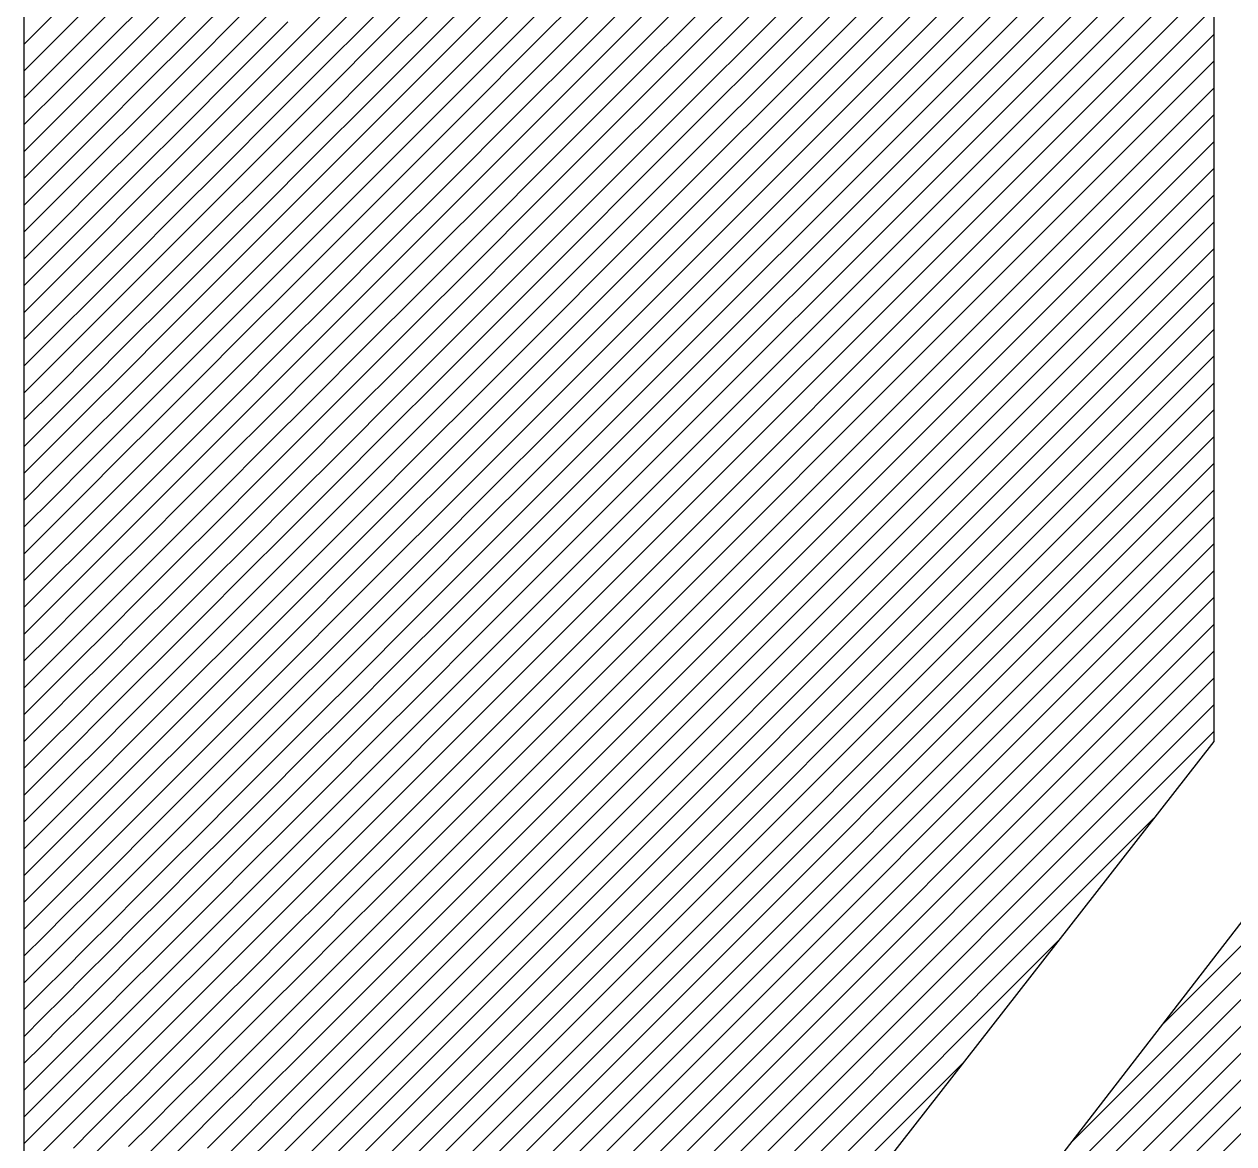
# Model space of a CAD drawing. Extents: x 0 to 13080, y 0 to 6750.
# Drawn here: x 12356.2 to 12380.12, y 1131.88 to 1154.02 of the extents above; entities that cross this region are included whole.
import ezdxf

# ---------------------------------------------------------------- set-up
doc = ezdxf.new("R2010")
doc.units = 0
doc.header["$MEASUREMENT"] = 0
doc.layers.add('MTH-CARIMBO-TXT1', color=1, linetype='CONTINUOUS')

msp = doc.modelspace()

# ---------------------------------------------------------------- linework, layer by layer
at = {"layer": 'MTH-CARIMBO-TXT1', "linetype": 'Continuous'}
for p, q in [((12369.38172, 1153.550905), (12379.725853, 1163.895037)), ((12369.079083, 1152.717937), (12379.725853, 1163.364707)), ((12368.776445, 1151.884969), (12379.725853, 1162.834377)), ((12368.473807, 1151.052002), (12379.725853, 1162.304047)), ((12368.17117, 1150.219034), (12379.725853, 1161.773717)), ((12367.868532, 1149.386066), (12379.725853, 1161.243387)), ((12367.565895, 1148.553099), (12379.725853, 1160.713056)), ((12367.263257, 1147.720131), (12379.725853, 1160.182726)), ((12366.96062, 1146.887163), (12379.725853, 1159.652396)), ((12366.657982, 1146.054196), (12379.725853, 1159.122066)), ((12366.355344, 1145.221228), (12379.725853, 1158.591736)), ((12366.052707, 1144.38826), (12379.725853, 1158.061406)), ((12365.750069, 1143.555293), (12379.725853, 1157.531076)), ((12365.447432, 1142.722325), (12379.725853, 1157.000746)), ((12365.144794, 1141.889357), (12379.725853, 1156.470416)), ((12364.842157, 1141.05639), (12379.725853, 1155.940086)), ((12364.539519, 1140.223422), (12379.725853, 1155.409756)), ((12362.357871, 1153.951677), (12363.576784, 1155.17059)), ((12363.320421, 1153.853566), (12364.601422, 1155.134568)), ((12364.298947, 1153.771433), (12365.64502, 1155.117505)), ((12365.292282, 1153.704107), (12366.706735, 1155.11856)), ((12366.299132, 1153.650297), (12367.785481, 1155.136646)), ((12367.317898, 1153.608402), (12368.879691, 1155.170196)), ((12368.346432, 1153.576276), (12369.986995, 1155.21684)), ((12358.655986, 1153.962102), (12359.632005, 1154.938122)), ((12359.525641, 1153.771097), (12360.555254, 1154.80071)), ((12364.236881, 1139.390454), (12379.725853, 1154.879426)), ((12356.977562, 1153.874669), (12357.833674, 1154.730781)), ((12357.785268, 1153.621715), (12358.694051, 1154.530497)), ((12360.415974, 1153.600769), (12361.500031, 1154.684827)), ((12361.324951, 1153.449086), (12362.464877, 1154.589013)), ((12362.250866, 1153.314341), (12363.448603, 1154.512078)), ((12356.198503, 1153.625939), (12356.989093, 1154.41653)), ((12358.617922, 1153.393708), (12359.578823, 1154.354609)), ((12363.192239, 1153.195054), (12364.450185, 1154.453)), ((12363.934244, 1138.557487), (12379.725853, 1154.349095)), ((12364.14771, 1153.089865), (12365.468651, 1154.410806)), ((12365.115913, 1152.997408), (12366.502933, 1154.384428)), ((12366.09533, 1152.916165), (12367.551689, 1154.372524)), ((12367.084106, 1152.84428), (12368.613061, 1154.373236)), ((12368.079802, 1152.779317), (12369.684358, 1154.383872)), ((12356.966031, 1153.332807), (12357.809471, 1154.176248)), ((12359.472459, 1153.187585), (12360.485614, 1154.20074)), ((12360.346334, 1153.000799), (12361.412491, 1154.066957)), ((12356.198503, 1153.095609), (12356.977562, 1153.874669)), ((12357.761066, 1153.067182), (12358.655986, 1153.962102)), ((12361.23741, 1152.831216), (12362.357871, 1153.951677)), ((12362.14386, 1152.677005), (12363.320421, 1153.853566)), ((12363.631606, 1137.724519), (12379.725853, 1153.818765)), ((12378.714514, 1134.245874), (12398.443797, 1153.975156)), ((12356.9545, 1152.790946), (12357.785268, 1153.621715)), ((12358.579857, 1152.825313), (12359.525641, 1153.771097)), ((12359.419276, 1152.604072), (12360.415974, 1153.600769)), ((12363.064057, 1152.536543), (12364.298947, 1153.771433)), ((12363.996472, 1152.408297), (12365.292282, 1153.704107)), ((12364.939544, 1152.290709), (12366.299132, 1153.650297)), ((12365.891528, 1152.182033), (12367.317898, 1153.608402)), ((12366.850314, 1152.080158), (12368.346432, 1153.576276)), ((12367.813173, 1151.982357), (12369.38172, 1153.550905)), ((12356.198503, 1152.565279), (12356.966031, 1153.332807)), ((12357.736863, 1152.512649), (12358.617922, 1153.393708)), ((12360.276694, 1152.400829), (12361.324951, 1153.449086)), ((12361.14987, 1152.213346), (12362.250866, 1153.314341)), ((12358.541793, 1152.256919), (12359.472459, 1153.187585)), ((12362.036854, 1152.039669), (12363.192239, 1153.195054)), ((12362.935875, 1151.878031), (12364.14771, 1153.089865)), ((12363.328969, 1136.891551), (12379.725853, 1153.288435)), ((12376.91267, 1131.913699), (12398.209026, 1153.210056)), ((12356.942969, 1152.249085), (12357.761066, 1153.067182)), ((12359.366094, 1152.02056), (12360.346334, 1153.000799)), ((12360.207054, 1151.800859), (12361.23741, 1152.831216)), ((12363.845235, 1151.72673), (12365.115913, 1152.997408)), ((12364.763174, 1151.584009), (12366.09533, 1152.916165)), ((12365.687727, 1151.447901), (12367.084106, 1152.84428)), ((12356.198503, 1152.034949), (12356.9545, 1152.790946)), ((12357.71266, 1151.958116), (12358.579857, 1152.825313)), ((12358.503728, 1151.688524), (12359.419276, 1152.604072)), ((12361.06233, 1151.595475), (12362.14386, 1152.677005)), ((12363.026331, 1136.058584), (12379.725853, 1152.758105)), ((12366.616522, 1151.316036), (12368.079802, 1152.779317)), ((12367.546543, 1151.185397), (12369.079083, 1152.717937)), ((12356.931437, 1151.707224), (12357.736863, 1152.512649)), ((12359.312912, 1151.437048), (12360.276694, 1152.400829)), ((12361.929848, 1151.402334), (12363.064057, 1152.536543)), ((12362.807694, 1151.219519), (12363.996472, 1152.408297)), ((12375.110825, 1129.581525), (12397.974255, 1152.444955)), ((12356.198503, 1151.504619), (12356.942969, 1152.249085)), ((12357.688457, 1151.403583), (12358.541793, 1152.256919)), ((12360.137414, 1151.200889), (12361.14987, 1152.213346)), ((12362.723694, 1135.225616), (12379.725853, 1152.227775)), ((12363.693997, 1151.045162), (12364.939544, 1152.290709)), ((12364.586805, 1150.87731), (12365.891528, 1152.182033)), ((12356.919906, 1151.165362), (12357.71266, 1151.958116)), ((12358.465664, 1151.12013), (12359.366094, 1152.02056)), ((12360.97479, 1150.977605), (12362.036854, 1152.039669)), ((12361.822842, 1150.764998), (12362.935875, 1151.878031)), ((12365.483925, 1150.71377), (12366.850314, 1152.080158)), ((12366.38273, 1150.551914), (12367.813173, 1151.982357)), ((12367.279914, 1150.388438), (12368.776445, 1151.884969)), ((12356.198503, 1150.974289), (12356.931437, 1151.707224)), ((12357.664254, 1150.84905), (12358.503728, 1151.688524)), ((12359.25973, 1150.853535), (12360.207054, 1151.800859)), ((12362.421056, 1134.392649), (12379.725853, 1151.697445)), ((12362.679512, 1150.561007), (12363.845235, 1151.72673)), ((12373.308981, 1127.24935), (12397.739485, 1151.679854)), ((12356.908375, 1150.623501), (12357.688457, 1151.403583)), ((12358.427599, 1150.551735), (12359.312912, 1151.437048)), ((12360.067774, 1150.600919), (12361.06233, 1151.595475)), ((12360.88725, 1150.359735), (12361.929848, 1151.402334)), ((12363.54276, 1150.363595), (12364.763174, 1151.584009)), ((12364.410436, 1150.170611), (12365.687727, 1151.447901)), ((12356.198503, 1150.443959), (12356.919906, 1151.165362)), ((12359.206547, 1150.270023), (12360.137414, 1151.200889)), ((12361.715837, 1150.127662), (12362.807694, 1151.219519)), ((12362.118418, 1133.559681), (12379.725853, 1151.167115)), ((12365.280123, 1149.979638), (12366.616522, 1151.316036)), ((12366.148938, 1149.787792), (12367.546543, 1151.185397)), ((12357.640051, 1150.294517), (12358.465664, 1151.12013)), ((12359.998134, 1150.000949), (12360.97479, 1150.977605)), ((12362.55133, 1149.902495), (12363.693997, 1151.045162)), ((12367.013284, 1149.591478), (12368.473807, 1151.052002)), ((12356.896844, 1150.08164), (12357.664254, 1150.84905)), ((12358.389535, 1149.98334), (12359.25973, 1150.853535)), ((12360.799709, 1149.741865), (12361.822842, 1150.764998)), ((12363.391522, 1149.682027), (12364.586805, 1150.87731)), ((12364.234067, 1149.463912), (12365.483925, 1150.71377)), ((12371.507136, 1124.917176), (12397.504714, 1150.914754)), ((12356.198503, 1149.913629), (12356.908375, 1150.623501)), ((12357.615848, 1149.739984), (12358.427599, 1150.551735)), ((12359.153365, 1149.686511), (12360.067774, 1150.600919)), ((12361.608831, 1149.490326), (12362.679512, 1150.561007)), ((12361.815781, 1132.726713), (12379.725853, 1150.636785)), ((12365.076322, 1149.245506), (12366.38273, 1150.551914)), ((12356.885313, 1149.539778), (12357.640051, 1150.294517)), ((12358.35147, 1149.414946), (12359.206547, 1150.270023)), ((12359.928494, 1149.400979), (12360.88725, 1150.359735)), ((12362.423148, 1149.243983), (12363.54276, 1150.363595)), ((12365.915146, 1149.02367), (12367.279914, 1150.388438)), ((12366.746654, 1148.794519), (12368.17117, 1150.219034)), ((12356.198503, 1149.383298), (12356.896844, 1150.08164)), ((12357.591646, 1149.185451), (12358.389535, 1149.98334)), ((12359.100183, 1149.102998), (12359.998134, 1150.000949)), ((12360.712169, 1149.123994), (12361.715837, 1150.127662)), ((12361.513143, 1131.893746), (12379.725853, 1150.106455)), ((12363.240285, 1149.000459), (12364.410436, 1150.170611)), ((12364.057698, 1148.757213), (12365.280123, 1149.979638)), ((12369.705292, 1122.585001), (12397.269943, 1150.149653)), ((12356.873781, 1148.997917), (12357.615848, 1149.739984)), ((12359.858854, 1148.801009), (12360.799709, 1149.741865)), ((12361.501825, 1148.85299), (12362.55133, 1149.902495)), ((12364.87252, 1148.511374), (12366.148938, 1149.787792)), ((12356.198503, 1148.852968), (12356.885313, 1149.539778)), ((12358.313406, 1148.846551), (12359.153365, 1149.686511)), ((12360.624629, 1148.506124), (12361.608831, 1149.490326)), ((12361.210506, 1131.060778), (12379.725853, 1149.576125)), ((12362.294966, 1148.585471), (12363.391522, 1149.682027)), ((12365.681354, 1148.259548), (12367.013284, 1149.591478)), ((12357.567443, 1148.630918), (12358.35147, 1149.414946)), ((12359.047001, 1148.519486), (12359.928494, 1149.400979)), ((12361.394819, 1148.215654), (12362.423148, 1149.243983)), ((12363.089047, 1148.318892), (12364.234067, 1149.463912)), ((12363.881329, 1148.050514), (12365.076322, 1149.245506)), ((12366.480025, 1147.997559), (12367.868532, 1149.386066)), ((12367.903448, 1120.252827), (12397.035173, 1149.384552)), ((12356.86225, 1148.456056), (12357.591646, 1149.185451)), ((12358.275341, 1148.278157), (12359.100183, 1149.102998)), ((12359.789214, 1148.201039), (12360.712169, 1149.123994)), ((12360.907868, 1130.22781), (12379.725853, 1149.045795)), ((12364.668718, 1147.777243), (12365.915146, 1149.02367)), ((12356.198503, 1148.322638), (12356.873781, 1148.997917)), ((12357.54324, 1148.076385), (12358.313406, 1148.846551)), ((12358.993818, 1147.935974), (12359.858854, 1148.801009)), ((12360.537089, 1147.888254), (12361.501825, 1148.85299)), ((12362.166785, 1147.926959), (12363.240285, 1149.000459)), ((12365.447562, 1147.495426), (12366.746654, 1148.794519)), ((12356.850719, 1147.914195), (12357.567443, 1148.630918)), ((12361.287813, 1147.578318), (12362.294966, 1148.585471)), ((12362.937809, 1147.637324), (12364.057698, 1148.757213)), ((12366.101603, 1117.920652), (12396.800402, 1148.619451)), ((12366.213395, 1147.200599), (12367.565895, 1148.553099)), ((12356.198503, 1147.792308), (12356.86225, 1148.456056)), ((12358.237277, 1147.709762), (12359.047001, 1148.519486)), ((12359.719574, 1147.601069), (12360.624629, 1148.506124)), ((12360.605231, 1129.394843), (12379.725853, 1148.515464)), ((12362.038603, 1147.268447), (12363.089047, 1148.318892)), ((12363.70496, 1147.343814), (12364.87252, 1148.511374)), ((12356.839188, 1147.372333), (12357.54324, 1148.076385)), ((12357.519037, 1147.521852), (12358.275341, 1148.278157)), ((12358.940636, 1147.352461), (12359.789214, 1148.201039)), ((12360.449549, 1147.270383), (12361.394819, 1148.215654)), ((12362.786572, 1146.955756), (12363.881329, 1148.050514)), ((12364.464917, 1147.043111), (12365.681354, 1148.259548)), ((12356.198503, 1147.261978), (12356.850719, 1147.914195)), ((12358.199212, 1147.141368), (12358.993818, 1147.935974)), ((12359.649934, 1147.001099), (12360.537089, 1147.888254)), ((12360.302593, 1128.561875), (12379.725853, 1147.985134)), ((12361.180808, 1146.940982), (12362.166785, 1147.926959)), ((12365.21377, 1146.731304), (12366.480025, 1147.997559)), ((12357.494834, 1146.967319), (12358.237277, 1147.709762)), ((12358.887454, 1146.768949), (12359.719574, 1147.601069)), ((12360.362008, 1146.652513), (12361.287813, 1147.578318)), ((12361.910421, 1146.609936), (12362.937809, 1147.637324)), ((12363.528591, 1146.637115), (12364.668718, 1147.777243)), ((12365.946766, 1146.40364), (12367.263257, 1147.720131)), ((12356.198503, 1146.731648), (12356.839188, 1147.372333)), ((12356.827657, 1146.830472), (12357.519037, 1147.521852)), ((12358.161148, 1146.572973), (12358.940636, 1147.352461)), ((12359.999956, 1127.728907), (12379.725853, 1147.454804)), ((12362.635334, 1146.274189), (12363.70496, 1147.343814)), ((12364.261115, 1146.308979), (12365.447562, 1147.495426)), ((12357.470631, 1146.412786), (12358.199212, 1147.141368)), ((12359.580294, 1146.401129), (12360.449549, 1147.270383)), ((12361.073802, 1146.303646), (12362.038603, 1147.268447)), ((12364.979978, 1145.967182), (12366.213395, 1147.200599)), ((12356.816125, 1146.288611), (12357.494834, 1146.967319)), ((12358.834272, 1146.185437), (12359.649934, 1147.001099)), ((12359.697318, 1126.89594), (12379.725853, 1146.924474)), ((12360.274468, 1146.034643), (12361.180808, 1146.940982)), ((12361.782239, 1145.951424), (12362.786572, 1146.955756)), ((12363.352222, 1145.930416), (12364.464917, 1147.043111)), ((12365.680136, 1145.60668), (12366.96062, 1146.887163)), ((12356.198503, 1146.201318), (12356.827657, 1146.830472)), ((12358.123083, 1146.004578), (12358.887454, 1146.768949)), ((12359.510654, 1145.801159), (12360.362008, 1146.652513)), ((12362.484097, 1145.592621), (12363.528591, 1146.637115)), ((12364.057313, 1145.574847), (12365.21377, 1146.731304)), ((12356.804594, 1145.74675), (12357.470631, 1146.412786)), ((12357.446428, 1145.858253), (12358.161148, 1146.572973)), ((12358.781089, 1145.601924), (12359.580294, 1146.401129)), ((12359.39468, 1126.062972), (12379.725853, 1146.394144)), ((12360.966796, 1145.666311), (12361.910421, 1146.609936)), ((12364.746186, 1145.20306), (12365.946766, 1146.40364)), ((12356.198503, 1145.670988), (12356.816125, 1146.288611)), ((12358.085019, 1145.436184), (12358.834272, 1146.185437)), ((12360.186928, 1145.416773), (12361.073802, 1146.303646)), ((12361.654057, 1145.292912), (12362.635334, 1146.274189)), ((12363.175853, 1145.223717), (12364.261115, 1146.308979)), ((12357.422225, 1145.303721), (12358.123083, 1146.004578)), ((12359.441014, 1145.201189), (12360.274468, 1146.034643)), ((12360.85979, 1145.028975), (12361.782239, 1145.951424)), ((12362.332859, 1144.911054), (12363.352222, 1145.930416)), ((12363.853512, 1144.840716), (12364.979978, 1145.967182)), ((12365.413507, 1144.80972), (12366.657982, 1146.054196)), ((12356.198503, 1145.140658), (12356.804594, 1145.74675)), ((12356.793063, 1145.204888), (12357.446428, 1145.858253)), ((12358.727907, 1145.018412), (12359.510654, 1145.801159)), ((12359.092043, 1125.230004), (12379.725853, 1145.863814)), ((12360.099388, 1144.798902), (12360.966796, 1145.666311)), ((12357.398023, 1144.749188), (12358.085019, 1145.436184)), ((12358.046954, 1144.867789), (12358.781089, 1145.601924)), ((12359.371374, 1144.601219), (12360.186928, 1145.416773)), ((12361.525876, 1144.6344), (12362.484097, 1145.592621)), ((12362.999484, 1144.517018), (12364.057313, 1145.574847)), ((12364.512394, 1144.438938), (12365.680136, 1145.60668)), ((12356.198503, 1144.610328), (12356.793063, 1145.204888)), ((12356.781532, 1144.663027), (12357.422225, 1145.303721)), ((12358.674725, 1144.4349), (12359.441014, 1145.201189)), ((12358.789405, 1124.397037), (12379.725853, 1145.333484)), ((12360.752784, 1144.391639), (12361.654057, 1145.292912)), ((12362.181622, 1144.229486), (12363.175853, 1145.223717)), ((12363.64971, 1144.106584), (12364.746186, 1145.20306)), ((12365.146877, 1144.012761), (12366.355344, 1145.221228)), ((12358.00889, 1144.299395), (12358.727907, 1145.018412)), ((12360.011848, 1144.181032), (12360.85979, 1145.028975)), ((12356.770001, 1144.121166), (12357.398023, 1144.749188)), ((12357.37382, 1144.194655), (12358.046954, 1144.867789)), ((12358.486768, 1123.564069), (12379.725853, 1144.803154)), ((12359.301734, 1144.001249), (12360.099388, 1144.798902)), ((12361.397694, 1143.975888), (12362.332859, 1144.911054)), ((12362.823115, 1143.810319), (12363.853512, 1144.840716)), ((12364.278603, 1143.674816), (12365.413507, 1144.80972)), ((12356.198503, 1144.079998), (12356.781532, 1144.663027)), ((12358.621543, 1143.851387), (12359.371374, 1144.601219)), ((12360.645779, 1143.754303), (12361.525876, 1144.6344)), ((12362.030384, 1143.547918), (12362.999484, 1144.517018)), ((12357.349617, 1143.640122), (12358.00889, 1144.299395)), ((12357.970826, 1143.731), (12358.674725, 1144.4349)), ((12358.18413, 1122.731101), (12379.725853, 1144.272824)), ((12359.924307, 1143.563162), (12360.752784, 1144.391639)), ((12361.269512, 1143.317376), (12362.181622, 1144.229486)), ((12363.445908, 1143.372452), (12364.512394, 1144.438938)), ((12364.880247, 1143.215801), (12366.052707, 1144.38826)), ((12356.198503, 1143.549667), (12356.770001, 1144.121166)), ((12356.75847, 1143.579304), (12357.37382, 1144.194655)), ((12358.56836, 1143.267875), (12359.301734, 1144.001249)), ((12359.232094, 1143.401279), (12360.011848, 1144.181032)), ((12362.646746, 1143.103619), (12363.64971, 1144.106584)), ((12364.044811, 1142.910694), (12365.146877, 1144.012761)), ((12357.881493, 1121.898134), (12379.725853, 1143.742494)), ((12357.932761, 1143.162606), (12358.621543, 1143.851387)), ((12359.836767, 1142.945292), (12360.645779, 1143.754303)), ((12360.538773, 1143.116967), (12361.397694, 1143.975888)), ((12361.879147, 1142.866351), (12362.823115, 1143.810319)), ((12356.198503, 1143.019337), (12356.75847, 1143.579304)), ((12356.746938, 1143.037443), (12357.349617, 1143.640122)), ((12357.325414, 1143.085589), (12357.970826, 1143.731)), ((12359.162454, 1142.801309), (12359.924307, 1143.563162)), ((12361.14133, 1142.658864), (12362.030384, 1143.547918)), ((12363.242107, 1142.63832), (12364.278603, 1143.674816)), ((12364.613618, 1142.418841), (12365.750069, 1143.555293)), ((12357.894697, 1142.594211), (12358.56836, 1143.267875)), ((12358.515178, 1142.684363), (12359.232094, 1143.401279)), ((12360.431767, 1142.479631), (12361.269512, 1143.317376)), ((12362.470376, 1142.39692), (12363.445908, 1143.372452)), ((12356.198503, 1142.489007), (12356.746938, 1143.037443)), ((12356.735407, 1142.495582), (12357.325414, 1143.085589)), ((12357.301211, 1142.531056), (12357.932761, 1143.162606)), ((12357.578855, 1121.065166), (12379.725853, 1143.212164)), ((12359.749227, 1142.327421), (12360.538773, 1143.116967)), ((12361.727909, 1142.184783), (12362.646746, 1143.103619)), ((12363.811019, 1142.146572), (12364.880247, 1143.215801)), ((12358.461996, 1142.10085), (12359.162454, 1142.801309)), ((12359.092814, 1142.201339), (12359.836767, 1142.945292)), ((12361.013149, 1142.000352), (12361.879147, 1142.866351)), ((12363.038305, 1141.904189), (12364.044811, 1142.910694)), ((12357.276217, 1120.232198), (12379.725853, 1142.681834)), ((12357.277008, 1141.976523), (12357.894697, 1142.594211)), ((12357.856632, 1142.025817), (12358.515178, 1142.684363)), ((12360.324761, 1141.842295), (12361.14133, 1142.658864)), ((12362.294007, 1141.690221), (12363.242107, 1142.63832)), ((12364.346988, 1141.621882), (12365.447432, 1142.722325)), ((12356.198503, 1141.958677), (12356.735407, 1142.495582)), ((12356.723876, 1141.953721), (12357.301211, 1142.531056)), ((12359.023174, 1141.601368), (12359.749227, 1142.327421)), ((12359.661687, 1141.709551), (12360.431767, 1142.479631)), ((12361.576672, 1141.503215), (12362.470376, 1142.39692)), ((12363.577227, 1141.38245), (12364.613618, 1142.418841)), ((12356.97358, 1119.399231), (12379.725853, 1142.151503)), ((12357.818568, 1141.457422), (12358.461996, 1142.10085)), ((12358.408814, 1141.517338), (12359.092814, 1142.201339)), ((12360.884967, 1141.341841), (12361.727909, 1142.184783)), ((12362.834503, 1141.170057), (12363.811019, 1142.146572)), ((12356.198503, 1141.428347), (12356.723876, 1141.953721)), ((12356.712345, 1141.411859), (12357.277008, 1141.976523)), ((12357.252805, 1141.42199), (12357.856632, 1142.025817)), ((12359.574147, 1141.091681), (12360.324761, 1141.842295)), ((12360.217755, 1141.204959), (12361.013149, 1142.000352)), ((12362.117638, 1140.983522), (12363.038305, 1141.904189)), ((12364.080359, 1140.824922), (12365.144794, 1141.889357)), ((12356.670942, 1118.566263), (12379.725853, 1141.621173)), ((12358.355631, 1140.933826), (12359.023174, 1141.601368)), ((12358.953534, 1141.001398), (12359.661687, 1141.709551)), ((12361.425434, 1140.821648), (12362.294007, 1141.690221)), ((12363.343435, 1140.618328), (12364.346988, 1141.621882)), ((12356.198503, 1140.898017), (12356.712345, 1141.411859)), ((12356.700814, 1140.869998), (12357.252805, 1141.42199)), ((12357.228603, 1140.867457), (12357.818568, 1141.457422)), ((12357.780503, 1140.889027), (12358.408814, 1141.517338)), ((12360.756785, 1140.683329), (12361.576672, 1141.503215)), ((12362.630702, 1140.435925), (12363.577227, 1141.38245)), ((12359.486606, 1140.47381), (12360.217755, 1141.204959)), ((12360.11075, 1140.567623), (12360.884967, 1141.341841)), ((12361.941269, 1140.276823), (12362.834503, 1141.170057)), ((12356.198503, 1140.367687), (12356.700814, 1140.869998)), ((12356.368305, 1117.733296), (12379.725853, 1141.090843)), ((12357.2044, 1140.312924), (12357.780503, 1140.889027)), ((12357.742439, 1140.320633), (12358.355631, 1140.933826)), ((12358.302449, 1140.350313), (12358.953534, 1141.001398)), ((12358.883894, 1140.401428), (12359.574147, 1141.091681)), ((12361.274197, 1140.14008), (12362.117638, 1140.983522)), ((12363.813729, 1140.027962), (12364.842157, 1141.05639)), ((12356.689282, 1140.328137), (12357.228603, 1140.867457)), ((12360.003744, 1139.930288), (12360.756785, 1140.683329)), ((12360.628603, 1140.024817), (12361.425434, 1140.821648)), ((12363.109643, 1139.854206), (12364.080359, 1140.824922)), ((12358.249267, 1139.766801), (12358.883894, 1140.401428)), ((12358.814254, 1139.801458), (12359.486606, 1140.47381)), ((12359.399066, 1139.85594), (12360.11075, 1140.567623)), ((12361.7649, 1139.570124), (12362.630702, 1140.435925)), ((12361.915568, 1122.750229), (12379.725853, 1140.560513)), ((12362.4269, 1139.701794), (12363.343435, 1140.618328)), ((12356.198503, 1139.837357), (12356.689282, 1140.328137)), ((12356.677751, 1139.786275), (12357.2044, 1140.312924)), ((12357.180197, 1139.758391), (12357.742439, 1140.320633)), ((12357.704374, 1139.752238), (12358.302449, 1140.350313)), ((12361.122959, 1139.458513), (12361.941269, 1140.276823)), ((12363.5471, 1139.231003), (12364.539519, 1140.223422)), ((12359.311526, 1139.23807), (12360.003744, 1139.930288)), ((12359.896738, 1139.292952), (12360.628603, 1140.024817)), ((12360.500421, 1139.366305), (12361.274197, 1140.14008)), ((12362.875851, 1139.090084), (12363.813729, 1140.027962)), ((12374.940708, 1135.245039), (12379.725853, 1140.030183)), ((12356.198503, 1139.307027), (12356.677751, 1139.786275)), ((12356.66622, 1139.244414), (12357.180197, 1139.758391)), ((12357.155994, 1139.203858), (12357.704374, 1139.752238)), ((12357.66631, 1139.183844), (12358.249267, 1139.766801)), ((12358.196085, 1139.183289), (12358.814254, 1139.801458)), ((12358.744614, 1139.201488), (12359.399066, 1139.85594)), ((12361.588531, 1138.863424), (12362.4269, 1139.701794)), ((12362.223099, 1138.967662), (12363.109643, 1139.854206)), ((12360.37224, 1138.707793), (12361.122959, 1139.458513)), ((12360.971722, 1138.776945), (12361.7649, 1139.570124)), ((12356.198503, 1138.776697), (12356.66622, 1139.244414)), ((12356.654689, 1138.702553), (12357.155994, 1139.203858)), ((12358.142903, 1138.599776), (12358.744614, 1139.201488)), ((12358.674974, 1138.601518), (12359.311526, 1139.23807)), ((12359.223986, 1138.6202), (12359.896738, 1139.292952)), ((12359.789732, 1138.655616), (12360.500421, 1139.366305)), ((12362.642059, 1138.325962), (12363.5471, 1139.231003)), ((12363.28047, 1138.434043), (12364.236881, 1139.390454)), ((12357.131791, 1138.649325), (12357.66631, 1139.183844)), ((12357.628245, 1138.615449), (12358.196085, 1139.183289)), ((12361.412162, 1138.156725), (12362.223099, 1138.967662)), ((12362.019297, 1138.23353), (12362.875851, 1139.090084)), ((12360.244058, 1138.049281), (12360.971722, 1138.776945)), ((12360.820484, 1138.095377), (12361.588531, 1138.863424)), ((12356.198503, 1138.246367), (12356.654689, 1138.702553)), ((12356.643158, 1138.160692), (12357.131791, 1138.649325)), ((12357.107588, 1138.094792), (12357.628245, 1138.615449)), ((12357.590181, 1138.047055), (12358.142903, 1138.599776)), ((12358.08972, 1138.016264), (12358.674974, 1138.601518)), ((12358.605335, 1138.001548), (12359.223986, 1138.6202)), ((12359.136446, 1138.002329), (12359.789732, 1138.655616)), ((12359.682726, 1138.01828), (12360.37224, 1138.707793)), ((12363.013841, 1137.637083), (12363.934244, 1138.557487)), ((12356.594452, 1116.368453), (12378.535631, 1138.309631)), ((12361.815495, 1137.499398), (12362.642059, 1138.325962)), ((12362.408267, 1137.56184), (12363.28047, 1138.434043)), ((12356.198503, 1137.716037), (12356.643158, 1138.160692)), ((12356.631626, 1137.61883), (12357.107588, 1138.094792)), ((12357.083385, 1137.540259), (12357.590181, 1138.047055)), ((12357.552116, 1137.47866), (12358.08972, 1138.016264)), ((12358.036538, 1137.432752), (12358.605335, 1138.001548)), ((12358.535695, 1137.401578), (12359.136446, 1138.002329)), ((12359.048905, 1137.384459), (12359.682726, 1138.01828)), ((12359.575721, 1137.380944), (12360.244058, 1138.049281)), ((12360.115876, 1137.390769), (12360.820484, 1138.095377)), ((12360.669247, 1137.41381), (12361.412162, 1138.156725)), ((12361.235793, 1137.450026), (12362.019297, 1138.23353)), ((12356.198503, 1137.185706), (12356.631626, 1137.61883)), ((12356.620095, 1137.076969), (12357.083385, 1137.540259)), ((12361.611694, 1136.765267), (12362.408267, 1137.56184)), ((12362.174475, 1136.797718), (12363.013841, 1137.637083)), ((12362.747211, 1136.840124), (12363.631606, 1137.724519)), ((12357.059182, 1136.985726), (12357.552116, 1137.47866)), ((12357.514052, 1136.910265), (12358.036538, 1137.432752)), ((12357.983356, 1136.849239), (12358.535695, 1137.401578)), ((12358.466055, 1136.801608), (12359.048905, 1137.384459)), ((12358.961365, 1136.766589), (12359.575721, 1137.380944)), ((12359.468715, 1136.743608), (12360.115876, 1137.390769)), ((12359.987694, 1136.732257), (12360.669247, 1137.41381)), ((12360.518009, 1136.732242), (12361.235793, 1137.450026)), ((12361.059424, 1136.743327), (12361.815495, 1137.499398)), ((12356.198503, 1136.655376), (12356.620095, 1137.076969)), ((12356.608564, 1136.535108), (12357.059182, 1136.985726)), ((12357.03498, 1136.431193), (12357.514052, 1136.910265)), ((12357.475987, 1136.341871), (12357.983356, 1136.849239)), ((12361.940683, 1136.033596), (12362.747211, 1136.840124)), ((12362.480581, 1136.043164), (12363.328969, 1136.891551)), ((12357.930174, 1136.265727), (12358.466055, 1136.801608)), ((12358.396415, 1136.201638), (12358.961365, 1136.766589)), ((12358.873825, 1136.148718), (12359.468715, 1136.743608)), ((12359.361709, 1136.106272), (12359.987694, 1136.732257)), ((12359.859512, 1136.073746), (12360.518009, 1136.732242)), ((12360.366771, 1136.050675), (12361.059424, 1136.743327)), ((12360.883055, 1136.036628), (12361.611694, 1136.765267)), ((12361.407892, 1136.031135), (12362.174475, 1136.797718)), ((12356.198503, 1136.125046), (12356.608564, 1136.535108)), ((12356.597033, 1135.993247), (12357.03498, 1136.431193)), ((12357.010777, 1135.87666), (12357.475987, 1136.341871)), ((12357.437923, 1135.773476), (12357.930174, 1136.265727)), ((12357.876991, 1135.682215), (12358.396415, 1136.201638)), ((12358.326775, 1135.601668), (12358.873825, 1136.148718)), ((12358.786285, 1135.530848), (12359.361709, 1136.106272)), ((12356.198503, 1135.594716), (12356.597033, 1135.993247)), ((12356.585502, 1135.451385), (12357.010777, 1135.87666)), ((12356.756798, 1116.000469), (12376.654222, 1135.897892)), ((12359.254703, 1135.468936), (12359.859512, 1136.073746)), ((12359.731331, 1135.415234), (12360.366771, 1136.050675)), ((12360.215534, 1135.369107), (12360.883055, 1136.036628)), ((12360.706686, 1135.329929), (12361.407892, 1136.031135)), ((12361.20409, 1135.297003), (12361.940683, 1136.033596)), ((12361.706891, 1135.269474), (12362.480581, 1136.043164)), ((12362.213952, 1135.246205), (12363.026331, 1136.058584)), ((12356.986574, 1135.322127), (12357.437923, 1135.773476)), ((12357.399858, 1135.205082), (12357.876991, 1135.682215)), ((12356.198503, 1135.064386), (12356.585502, 1135.451385)), ((12357.823809, 1135.098702), (12358.326775, 1135.601668)), ((12358.257135, 1135.001698), (12358.786285, 1135.530848)), ((12358.698745, 1134.912978), (12359.254703, 1135.468936)), ((12359.147697, 1134.8316), (12359.731331, 1135.415234)), ((12359.603149, 1134.756722), (12360.215534, 1135.369107)), ((12356.432106, 1116.736437), (12374.940708, 1135.245039)), ((12356.57397, 1134.909524), (12356.986574, 1135.322127)), ((12356.962371, 1134.767594), (12357.399858, 1135.205082)), ((12360.064296, 1134.687539), (12360.706686, 1135.329929)), ((12360.530317, 1134.623229), (12361.20409, 1135.297003)), ((12361.000289, 1134.562871), (12361.706891, 1135.269474)), ((12361.473099, 1134.505352), (12362.213952, 1135.246205)), ((12361.947322, 1134.449245), (12362.723694, 1135.225616)), ((12356.198503, 1134.534056), (12356.57397, 1134.909524)), ((12357.361794, 1134.636687), (12357.823809, 1135.098702)), ((12357.770627, 1134.51519), (12358.257135, 1135.001698)), ((12358.187495, 1134.401728), (12358.698745, 1134.912978)), ((12356.562439, 1134.367663), (12356.962371, 1134.767594)), ((12358.611204, 1134.295108), (12359.147697, 1134.8316)), ((12359.040692, 1134.194265), (12359.603149, 1134.756722)), ((12359.474967, 1134.09821), (12360.064296, 1134.687539)), ((12356.938168, 1134.213061), (12357.361794, 1134.636687)), ((12357.323729, 1134.068293), (12357.770627, 1134.51519)), ((12359.913059, 1134.005972), (12360.530317, 1134.623229)), ((12360.353948, 1133.91653), (12361.000289, 1134.562871)), ((12360.796487, 1133.82874), (12361.473099, 1134.505352)), ((12361.239308, 1133.74123), (12361.947322, 1134.449245)), ((12356.198503, 1134.003726), (12356.562439, 1134.367663)), ((12356.550908, 1133.825801), (12356.938168, 1134.213061)), ((12357.717445, 1133.931678), (12358.187495, 1134.401728)), ((12358.117855, 1133.801758), (12358.611204, 1134.295108)), ((12358.523664, 1133.677237), (12359.040692, 1134.194265)), ((12361.680693, 1133.652285), (12362.421056, 1134.392649)), ((12356.913965, 1133.658529), (12357.323729, 1134.068293)), ((12357.285665, 1133.499898), (12357.717445, 1133.931678)), ((12358.933686, 1133.556929), (12359.474967, 1134.09821)), ((12359.346785, 1133.439698), (12359.913059, 1134.005972)), ((12356.198503, 1133.473396), (12356.550908, 1133.825801)), ((12357.664262, 1133.348165), (12358.117855, 1133.801758)), ((12359.761821, 1133.324404), (12360.353948, 1133.91653)), ((12360.177578, 1133.209831), (12360.796487, 1133.82874)), ((12360.592685, 1133.094608), (12361.239308, 1133.74123)), ((12356.539377, 1133.28394), (12356.913965, 1133.658529)), ((12356.889762, 1133.103996), (12357.285665, 1133.499898)), ((12356.919144, 1115.632484), (12374.772813, 1133.486153)), ((12358.048215, 1133.201788), (12358.523664, 1133.677237)), ((12358.436124, 1133.059367), (12358.933686, 1133.556929)), ((12361.005516, 1132.977108), (12361.680693, 1133.652285)), ((12361.414063, 1132.855326), (12362.118418, 1133.559681)), ((12356.198503, 1132.943066), (12356.539377, 1133.28394)), ((12357.2476, 1132.931504), (12357.664262, 1133.348165)), ((12358.82668, 1132.919593), (12359.346785, 1133.439698)), ((12359.218603, 1132.781186), (12359.761821, 1133.324404)), ((12356.527846, 1132.742079), (12356.889762, 1133.103996)), ((12357.61108, 1132.764653), (12358.048215, 1133.201788)), ((12357.978575, 1132.601818), (12358.436124, 1133.059367)), ((12359.610584, 1132.642836), (12360.177578, 1133.209831)), ((12360.001209, 1132.503132), (12360.592685, 1133.094608)), ((12360.388884, 1132.360476), (12361.005516, 1132.977108)), ((12356.198503, 1132.412736), (12356.527846, 1132.742079)), ((12356.86556, 1132.549463), (12357.2476, 1132.931504)), ((12357.209536, 1132.363109), (12357.61108, 1132.764653)), ((12358.348584, 1132.441497), (12358.82668, 1132.919593)), ((12358.719674, 1132.282257), (12359.218603, 1132.781186)), ((12360.771724, 1132.212986), (12361.414063, 1132.855326)), ((12356.516315, 1132.200218), (12356.86556, 1132.549463)), ((12357.557898, 1132.181141), (12357.978575, 1132.601818)), ((12359.090422, 1132.122674), (12359.610584, 1132.642836)), ((12359.459346, 1131.961269), (12360.001209, 1132.503132)), ((12361.147434, 1132.058366), (12361.815781, 1132.726713)), ((12356.841357, 1131.99493), (12357.209536, 1132.363109)), ((12357.908935, 1132.001848), (12358.348584, 1132.441497)), ((12358.261044, 1131.823626), (12358.719674, 1132.282257)), ((12359.82484, 1131.796433), (12360.388884, 1132.360476)), ((12356.198503, 1131.882406), (12356.516315, 1132.200218)), ((12357.171471, 1131.794714), (12357.557898, 1132.181141)), ((12358.612668, 1131.644921), (12359.090422, 1132.122674)), ((12360.185082, 1131.626344), (12360.771724, 1132.212986)), ((12360.537932, 1131.448864), (12361.147434, 1132.058366)), ((12356.504783, 1131.658356), (12356.841357, 1131.99493)), ((12357.504716, 1131.597628), (12357.908935, 1132.001848)), ((12358.96224, 1131.464162), (12359.459346, 1131.961269)), ((12360.880804, 1131.261406), (12361.513143, 1131.893746))]:
    msp.add_line(p, q, dxfattribs=at)
for points in [[(12356.198503, 1117.265939), (12356.198503, 1180.484627), (12357.569777, 1181.703369), (12359.057745, 1182.77653), (12360.647018, 1183.693011), (12362.321157, 1184.443332), (12364.062848, 1185.019733), (12365.854076, 1185.416252), (12367.676314, 1185.628788), (12369.510716, 1185.655142), (12371.338308, 1185.495043), (12373.140188, 1185.150147), (12374.897719, 1184.624019), (12376.592723, 1183.922102), (12378.207668, 1183.051657), (12379.725853, 1182.021685), (12379.725853, 1139.835352), (12358.337353, 1112.417879), (12357.419289, 1113.426558), (12356.737885, 1114.608066), (12356.324596, 1115.907861), (12356.198503, 1117.265939)], [(12361.189153, 1111.562339), (12401.399533, 1163.607689), (12402.983961, 1165.542119), (12404.791818, 1167.269571), (12406.796281, 1168.764416), (12408.967614, 1170.004476), (12411.273602, 1170.971354), (12413.680035, 1171.650706), (12416.151209, 1172.032453)]]:
    msp.add_lwpolyline(points, dxfattribs=at)

doc.saveas('drawing.dxf')
